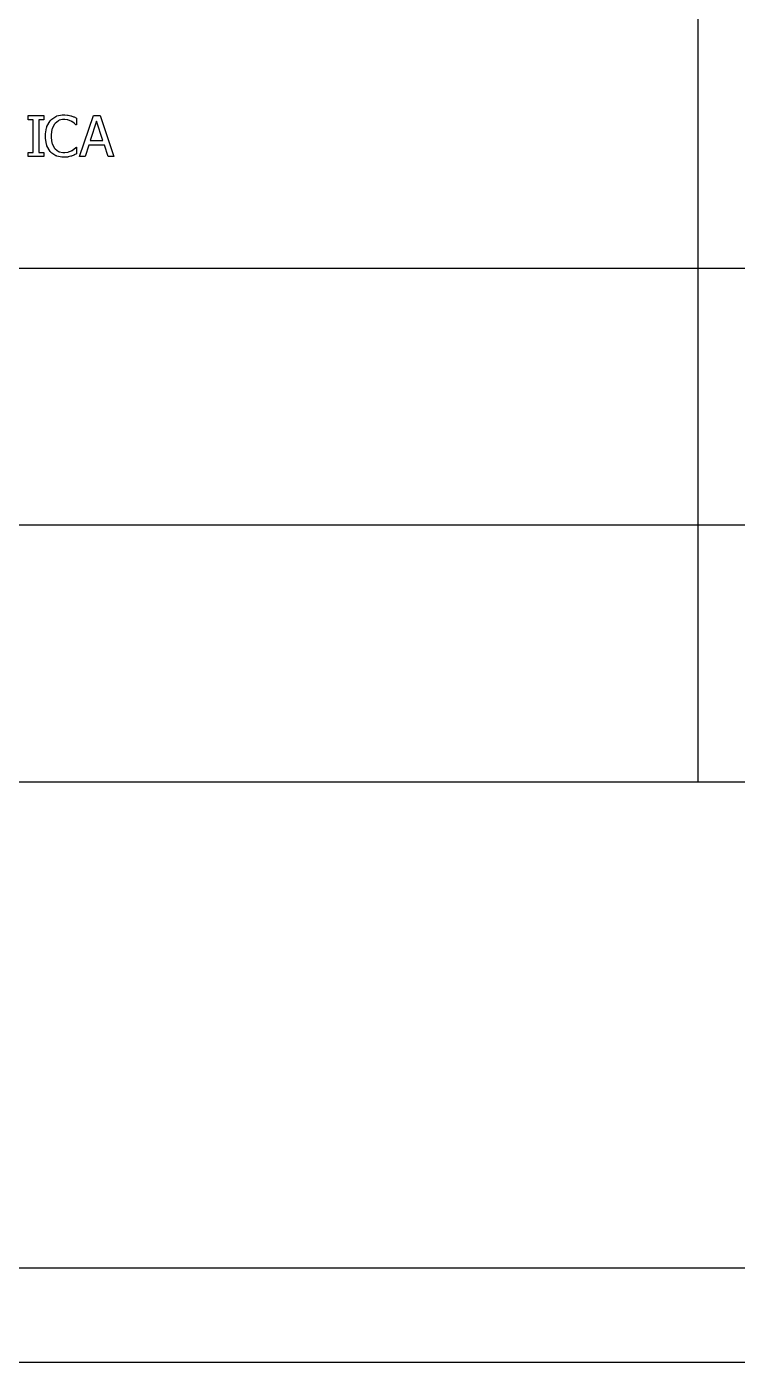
# Model space of a CAD drawing. Header units: millimetres. Extents: x 1974 to 2099, y 1386 to 1555.
# Drawn here: x 2081.21 to 2084.14, y 1470.58 to 1476.08 of the extents above; entities that cross this region are included whole.
import ezdxf

# ---------------------------------------------------------------- set-up
doc = ezdxf.new("R2010")
doc.units = ezdxf.units.MM
for name, color, linetype in [('MARGEM', 1, 'Continuous'), ('TEXTO', 4, 'Continuous'), ('TIMBRE', 7, 'Continuous')]:
    doc.layers.add(name, color=color, linetype=linetype)

msp = doc.modelspace()

# ---------------------------------------------------------------- linework, layer by layer
at = {"layer": 'MARGEM', "color": 7}
msp.add_lwpolyline([(2069.4316, 1470.5843), (2099.1316, 1470.5843), (2099.1316, 1491.6093), (2069.4316, 1491.6093)], close=True, dxfattribs=at)
at = {"layer": 'TEXTO', "color": 0}
for p, q in [((2083.9733, 1489.868), (2083.9733, 1472.9723)), ((2081.2163, 1475.6963), (2081.2163, 1475.7135)), ((2081.2163, 1475.7135), (2081.2819, 1475.7135)), ((2081.2819, 1475.7135), (2081.2819, 1475.6963)), ((2081.3105, 1475.6953), (2081.3305, 1475.7097)), ((2081.3305, 1475.7097), (2081.3328, 1475.7107)), ((2081.3328, 1475.7107), (2081.3351, 1475.7117)), ((2081.3351, 1475.7117), (2081.3566, 1475.7166)), ((2081.3566, 1475.7166), (2081.3638, 1475.7166)), ((2081.3638, 1475.7166), (2081.3677, 1475.7166)), ((2081.3677, 1475.7166), (2081.3784, 1475.7156)), ((2081.3784, 1475.7156), (2081.3797, 1475.7153)), ((2081.3797, 1475.7153), (2081.3809, 1475.7151)), ((2081.3809, 1475.7151), (2081.3924, 1475.7125)), ((2081.3924, 1475.7125), (2081.3935, 1475.7121)), ((2081.3935, 1475.7121), (2081.3943, 1475.7119)), ((2081.3943, 1475.7119), (2081.4038, 1475.7085)), ((2081.4038, 1475.7085), (2081.4048, 1475.708)), ((2081.4048, 1475.708), (2081.4056, 1475.7076)), ((2081.4056, 1475.7076), (2081.415, 1475.7029)), ((2081.4281, 1475.5446), (2081.485, 1475.7135)), ((2081.485, 1475.7135), (2081.5128, 1475.7135)), ((2081.5128, 1475.7135), (2081.5697, 1475.5446)), ((2081.2378, 1475.6963), (2081.2163, 1475.6963)), ((2081.2378, 1475.5619), (2081.2378, 1475.6963)), ((2081.2819, 1475.6963), (2081.2602, 1475.6963)), ((2081.2602, 1475.6963), (2081.2602, 1475.5619)), ((2081.2878, 1475.6382), (2081.2922, 1475.6632)), ((2081.2922, 1475.6632), (2081.2932, 1475.6659)), ((2081.2932, 1475.6659), (2081.294, 1475.6686)), ((2081.294, 1475.6686), (2081.3071, 1475.6914)), ((2081.3071, 1475.6914), (2081.3089, 1475.6933)), ((2081.3089, 1475.6933), (2081.3105, 1475.6953)), ((2081.3145, 1475.6562), (2081.3112, 1475.6358)), ((2081.3151, 1475.6583), (2081.3145, 1475.6562)), ((2081.3158, 1475.6605), (2081.3151, 1475.6583)), ((2081.325, 1475.6786), (2081.3158, 1475.6605)), ((2081.3263, 1475.6799), (2081.325, 1475.6786)), ((2081.3274, 1475.6814), (2081.3263, 1475.6799)), ((2081.3415, 1475.6923), (2081.3274, 1475.6814)), ((2081.3431, 1475.693), (2081.3415, 1475.6923)), ((2081.3447, 1475.6938), (2081.3431, 1475.693)), ((2081.3584, 1475.6974), (2081.3447, 1475.6938)), ((2081.3636, 1475.6974), (2081.3584, 1475.6974)), ((2081.3677, 1475.6974), (2081.3636, 1475.6974)), ((2081.3799, 1475.6955), (2081.3677, 1475.6974)), ((2081.3812, 1475.6951), (2081.3799, 1475.6955)), ((2081.3824, 1475.6948), (2081.3812, 1475.6951)), ((2081.3941, 1475.69), (2081.3824, 1475.6948)), ((2081.3952, 1475.6893), (2081.3941, 1475.69)), ((2081.3963, 1475.6888), (2081.3952, 1475.6893)), ((2081.4058, 1475.6825), (2081.3963, 1475.6888)), ((2081.4066, 1475.6818), (2081.4058, 1475.6825)), ((2081.4074, 1475.6812), (2081.4066, 1475.6818)), ((2081.4136, 1475.6757), (2081.4074, 1475.6812)), ((2081.4141, 1475.6752), (2081.4136, 1475.6757)), ((2081.416, 1475.6752), (2081.4141, 1475.6752)), ((2081.415, 1475.7029), (2081.416, 1475.7023)), ((2081.416, 1475.7023), (2081.416, 1475.6752)), ((2081.4983, 1475.6906), (2081.4723, 1475.611)), ((2081.5244, 1475.611), (2081.4983, 1475.6906)), ((2081.2878, 1475.6289), (2081.2878, 1475.6382)), ((2081.2878, 1475.6202), (2081.2878, 1475.6289)), ((2081.2924, 1475.594), (2081.2878, 1475.6202)), ((2081.2933, 1475.5912), (2081.2924, 1475.594)), ((2081.3112, 1475.6358), (2081.3112, 1475.6289)), ((2081.3112, 1475.6289), (2081.3112, 1475.6214)), ((2081.3112, 1475.6214), (2081.3146, 1475.6012)), ((2081.3146, 1475.6012), (2081.3153, 1475.599)), ((2081.3153, 1475.599), (2081.3161, 1475.597)), ((2081.3161, 1475.597), (2081.3256, 1475.5793)), ((2081.4723, 1475.611), (2081.5244, 1475.611)), ((2081.4723, 1475.611), (2081.4723, 1475.611)), ((2081.2163, 1475.5446), (2081.2163, 1475.5619)), ((2081.2163, 1475.5619), (2081.2378, 1475.5619)), ((2081.2819, 1475.5446), (2081.2163, 1475.5446)), ((2081.2602, 1475.5619), (2081.2819, 1475.5619)), ((2081.2819, 1475.5619), (2081.2819, 1475.5446)), ((2081.2819, 1475.5619), (2081.2819, 1475.5619)), ((2081.2942, 1475.5885), (2081.2933, 1475.5912)), ((2081.3073, 1475.5656), (2081.2942, 1475.5885)), ((2081.3089, 1475.5637), (2081.3073, 1475.5656)), ((2081.3106, 1475.5619), (2081.3089, 1475.5637)), ((2081.3307, 1475.5481), (2081.3106, 1475.5619)), ((2081.3256, 1475.5793), (2081.3268, 1475.5779)), ((2081.3268, 1475.5779), (2081.328, 1475.5765)), ((2081.328, 1475.5765), (2081.3417, 1475.566)), ((2081.333, 1475.5471), (2081.3307, 1475.5481)), ((2081.3353, 1475.5462), (2081.333, 1475.5471)), ((2081.3558, 1475.5416), (2081.3353, 1475.5462)), ((2081.3417, 1475.566), (2081.3434, 1475.5653)), ((2081.3434, 1475.5653), (2081.3449, 1475.5646)), ((2081.3449, 1475.5646), (2081.3589, 1475.561)), ((2081.3635, 1475.5416), (2081.3558, 1475.5416)), ((2081.3589, 1475.561), (2081.3636, 1475.561)), ((2081.3673, 1475.5416), (2081.3635, 1475.5416)), ((2081.3635, 1475.5416), (2081.3635, 1475.5416)), ((2081.3636, 1475.561), (2081.3681, 1475.561)), ((2081.3789, 1475.5427), (2081.3673, 1475.5416)), ((2081.3681, 1475.561), (2081.3802, 1475.5629)), ((2081.3799, 1475.5429), (2081.3789, 1475.5427)), ((2081.3809, 1475.543), (2081.3799, 1475.5429)), ((2081.3802, 1475.5629), (2081.3816, 1475.5633)), ((2081.3922, 1475.5461), (2081.3809, 1475.543)), ((2081.3816, 1475.5633), (2081.383, 1475.5638)), ((2081.383, 1475.5638), (2081.3952, 1475.5688)), ((2081.3935, 1475.5464), (2081.3922, 1475.5461)), ((2081.3946, 1475.5468), (2081.3935, 1475.5464)), ((2081.4046, 1475.5507), (2081.3946, 1475.5468)), ((2081.3952, 1475.5688), (2081.3964, 1475.5693)), ((2081.3964, 1475.5693), (2081.3974, 1475.5699)), ((2081.3974, 1475.5699), (2081.4064, 1475.576)), ((2081.4055, 1475.5511), (2081.4046, 1475.5507)), ((2081.4062, 1475.5515), (2081.4055, 1475.5511)), ((2081.415, 1475.5557), (2081.4062, 1475.5515)), ((2081.4064, 1475.576), (2081.4072, 1475.5766)), ((2081.4072, 1475.5766), (2081.4079, 1475.5773)), ((2081.4079, 1475.5773), (2081.4138, 1475.5824)), ((2081.4138, 1475.5824), (2081.4143, 1475.5828)), ((2081.4143, 1475.5828), (2081.416, 1475.5828)), ((2081.416, 1475.5561), (2081.415, 1475.5557)), ((2081.416, 1475.5828), (2081.416, 1475.5561)), ((2081.4508, 1475.5446), (2081.4281, 1475.5446)), ((2081.4661, 1475.5918), (2081.4508, 1475.5446)), ((2081.4508, 1475.5446), (2081.4508, 1475.5446)), ((2081.5306, 1475.5918), (2081.4661, 1475.5918)), ((2081.546, 1475.5446), (2081.5306, 1475.5918)), ((2081.5697, 1475.5446), (2081.546, 1475.5446)), ((2098.7779, 1475.0843), (2069.8934, 1475.0843)), ((2098.7779, 1474.0283), (2069.8934, 1474.0283))]:
    msp.add_line(p, q, dxfattribs=at)
at = {"layer": 'TIMBRE'}
msp.add_line((2069.8934, 1472.9723), (2098.7779, 1472.9723), dxfattribs=at)
at = {"layer": 'TIMBRE', "color": 12}
msp.add_lwpolyline([(2069.8934, 1470.9723), (2098.7779, 1470.9723), (2098.7779, 1490.6093), (2069.8934, 1490.6093)], close=True, dxfattribs=at)

doc.saveas('drawing.dxf')
